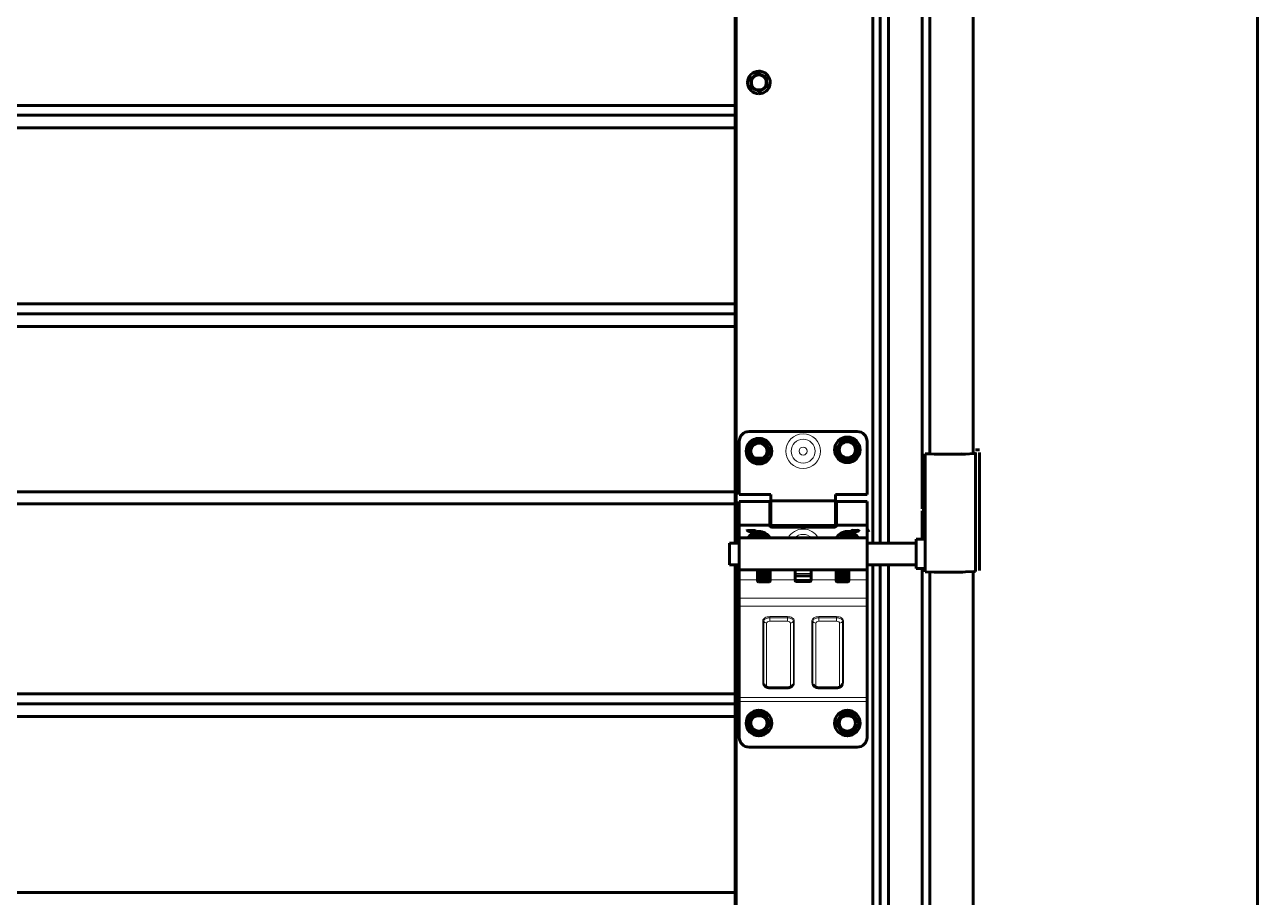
# Model space of a CAD drawing. Header units: millimetres. Extents: x 0 to 840, y 0 to 594.
# Drawn here: x 204.3 to 246.11, y 501.27 to 530.87 of the extents above; entities that cross this region are included whole.
import ezdxf

# ---------------------------------------------------------------- set-up
doc = ezdxf.new("R2010")
doc.units = ezdxf.units.MM
doc.linetypes.add('K5LT_BASIC', pattern=[0])
doc.linetypes.add('K5LT_THIN', pattern=[0])
doc.layers.add('Системный слой', color=7, linetype='Continuous')

# ---------------------------------------------------------------- blocks, each defined once
blk = doc.blocks.new('U0')
at = {"layer": 'Системный слой', "color": 5, "linetype": 'K5LT_BASIC', "lineweight": 60, "true_color": 0x0000ff}
blk.add_line((246.109, 411.478), (246.109, 560.464), dxfattribs=at)

msp = doc.modelspace()

# ---------------------------------------------------------------- linework, layer by layer
at = {"layer": 'Системный слой', "color": 5, "linetype": 'K5LT_BASIC', "lineweight": 60, "true_color": 0x0000ff}
for p, q in [((234.73553, 546.57986), (234.73553, 523.94504)), ((228.40262, 545.82951), (228.40262, 515.01859)), ((228.43595, 545.82951), (228.43595, 515.01859)), ((233.31772, 545.82951), (233.31772, 513.28472)), ((233.59245, 513.28472), (233.59245, 545.82951)), ((236.46886, 544.22998), (236.46886, 523.86303)), ((235.00219, 543.66123), (235.00219, 523.84318)), ((233.06929, 536.93947), (233.06929, 515.00847)), ((229.16493, 529.2118), (229.16306, 529.2118)), ((229.44825, 529.0912), (229.16493, 529.2118)), ((229.20262, 529.28947), (229.20215, 529.28947)), ((229.44825, 529.0912), (229.44637, 529.0912)), ((229.48546, 528.78554), (229.44825, 529.0912)), ((229.20262, 528.5228), (229.20215, 528.5228)), ((229.23937, 528.60047), (229.23749, 528.60047)), ((229.23937, 528.60047), (229.48546, 528.78554)), ((229.48546, 528.78554), (229.48359, 528.78554)), ((148.73595, 528.12887), (228.40262, 528.12887)), ((148.73595, 527.79554), (228.40262, 527.79554)), ((148.73595, 527.3622), (228.40262, 527.3622)), ((234.73553, 523.94504), (234.73553, 514.44705)), ((235.00219, 523.84318), (235.00219, 516.30918)), ((236.46886, 523.86303), (236.46886, 516.31678)), ((148.73595, 521.39554), (228.40262, 521.39554)), ((148.73595, 521.0622), (228.40262, 521.0622)), ((148.73595, 520.62887), (228.40262, 520.62887)), ((228.86929, 517.06806), (232.53595, 517.06806)), ((228.53595, 514.93472), (228.53595, 516.73472)), ((229.01017, 516.73472), (228.81772, 516.40139)), ((229.01017, 516.06806), (228.81772, 516.40139)), ((229.39507, 516.73472), (229.01017, 516.73472)), ((229.58752, 516.40139), (229.39507, 516.73472)), ((229.39507, 516.06806), (229.58752, 516.40139)), ((232.01017, 516.77929), (231.81772, 516.44596)), ((232.01017, 516.11262), (231.81772, 516.44596)), ((232.39507, 516.77929), (232.01017, 516.77929)), ((232.58752, 516.44596), (232.39507, 516.77929)), ((232.39507, 516.11262), (232.58752, 516.44596)), ((232.86929, 516.73472), (232.86929, 514.93472)), ((236.68219, 516.45076), (236.54886, 516.45076)), ((236.54886, 516.45076), (236.54886, 516.45074)), ((236.68219, 516.45076), (236.68219, 516.45074)), ((229.44067, 516.16806), (228.96457, 516.16806)), ((228.96457, 516.05665), (229.44067, 516.05665)), ((229.01017, 516.06806), (229.39507, 516.06806)), ((232.44067, 516.16806), (231.96457, 516.16806)), ((232.01017, 516.11262), (232.39507, 516.11262)), ((234.94815, 516.31043), (234.84601, 516.30876)), ((234.84601, 516.30876), (235.14552, 516.3018)), ((234.84601, 512.30952), (234.84601, 516.30876)), ((235.24766, 516.30347), (234.94815, 516.31043)), ((236.20468, 516.30452), (236.49264, 516.31656)), ((236.54886, 516.3215), (236.54886, 516.35587)), ((236.54886, 512.32226), (236.54886, 516.3215)), ((236.68219, 513.11562), (236.68219, 516.35587)), ((150.88135, 515.01859), (228.53595, 515.01859)), ((228.40262, 515.01859), (228.40262, 513.28472)), ((228.43595, 515.01859), (228.43595, 513.28472)), ((229.60262, 514.93472), (228.53595, 514.93472)), ((229.60262, 514.71139), (229.60262, 514.93472)), ((229.60262, 514.71139), (229.60262, 513.87806)), ((229.60262, 514.71139), (231.80262, 514.71139)), ((232.86929, 514.93472), (231.80262, 514.93472)), ((231.80262, 514.93472), (231.80262, 514.71139)), ((231.80262, 513.87806), (231.80262, 514.71139)), ((233.06929, 515.00847), (233.06929, 513.28472)), ((150.90262, 514.61612), (228.53595, 514.61612)), ((228.53595, 513.89472), (228.53595, 514.69472)), ((228.53595, 514.69472), (229.56929, 514.69472)), ((229.56929, 513.89472), (229.56929, 514.69472)), ((229.56929, 514.52806), (229.60262, 514.52806)), ((231.80262, 514.52806), (231.83595, 514.52806)), ((231.83595, 514.69472), (232.86929, 514.69472)), ((231.83595, 514.69472), (231.83595, 513.89472)), ((232.86929, 513.89472), (232.86929, 514.69472)), ((234.84601, 514.44705), (234.73553, 514.44705)), ((234.73553, 514.37214), (234.73553, 514.3737)), ((234.73553, 514.3737), (234.84601, 514.3737)), ((234.73553, 514.37214), (234.73553, 513.41806)), ((234.84601, 514.37214), (234.73553, 514.37214)), ((228.53595, 513.89472), (229.56929, 513.89472)), ((228.53595, 513.46139), (228.53595, 513.89472)), ((229.56929, 514.06139), (229.60262, 514.06139)), ((229.60262, 513.87806), (231.80262, 513.87806)), ((231.80262, 514.06139), (231.83595, 514.06139)), ((231.83595, 513.89472), (232.86929, 513.89472)), ((232.86929, 513.46139), (232.86929, 513.89472)), ((228.40262, 513.7128), (228.43595, 513.7128)), ((228.53595, 513.46139), (228.53595, 512.37472)), ((232.86929, 513.46139), (228.53595, 513.46139)), ((228.53595, 513.46139), (232.86929, 513.46139)), ((228.53595, 513.46139), (228.53595, 512.37472)), ((229.0592, 513.7128), (228.81271, 513.7128)), ((228.86929, 513.68139), (229.00262, 513.68139)), ((229.01017, 513.57947), (228.942, 513.46139)), ((229.39507, 513.57947), (229.01017, 513.57947)), ((229.46324, 513.46139), (229.39507, 513.57947)), ((231.76929, 513.82806), (229.63595, 513.82806)), ((232.01017, 513.57947), (231.942, 513.46139)), ((232.39507, 513.57947), (232.01017, 513.57947)), ((232.45606, 513.7128), (232.34604, 513.7128)), ((232.46324, 513.46139), (232.39507, 513.57947)), ((232.40262, 513.68139), (232.53595, 513.68139)), ((232.45606, 513.7128), (232.50744, 513.7128)), ((232.50744, 513.7128), (232.57595, 513.7128)), ((232.59253, 513.7128), (232.57595, 513.7128)), ((232.86929, 513.46139), (232.86929, 512.37472)), ((232.86929, 513.46139), (232.86929, 512.37472)), ((228.20262, 512.55139), (228.20262, 513.28472)), ((228.20262, 513.28472), (228.53595, 513.28472)), ((232.86929, 513.28472), (234.53595, 513.28472)), ((234.53595, 512.41806), (234.53595, 513.41806)), ((234.53595, 513.41806), (234.84601, 513.41806)), ((236.68219, 512.35663), (236.68219, 513.11562)), ((228.20262, 512.55139), (228.53595, 512.55139)), ((228.40262, 512.55139), (228.40262, 481.18946)), ((228.43595, 512.55139), (228.43595, 481.18946)), ((229.15262, 512.37472), (228.53595, 512.37472)), ((228.53595, 512.04139), (228.53595, 512.37472)), ((228.53595, 512.37472), (229.15262, 512.37472)), ((228.53595, 512.37472), (232.86929, 512.37472)), ((229.15262, 512.37472), (229.15262, 512.07472)), ((229.58595, 512.37472), (229.15262, 512.37472)), ((229.15262, 512.04139), (229.15262, 512.37472)), ((229.15262, 512.24139), (229.58595, 512.24139)), ((229.58595, 512.20806), (229.15262, 512.20806)), ((229.16929, 512.34139), (229.16929, 512.37472)), ((229.16929, 512.34139), (229.16929, 512.37472)), ((229.16929, 512.24139), (229.16929, 512.34139)), ((229.22787, 512.34139), (229.16929, 512.34139)), ((229.16929, 512.34139), (229.16929, 512.30806)), ((229.16929, 512.20806), (229.16929, 512.30806)), ((229.36929, 512.34139), (229.22787, 512.34139)), ((229.56929, 512.34139), (229.36929, 512.34139)), ((229.56929, 512.37472), (229.56929, 512.34139)), ((229.56929, 512.34139), (229.56929, 512.37472)), ((229.56929, 512.24139), (229.56929, 512.34139)), ((229.56929, 512.30806), (229.56929, 512.34139)), ((229.56929, 512.20806), (229.56929, 512.30806)), ((230.43595, 512.37472), (229.58595, 512.37472)), ((229.58595, 512.07472), (229.58595, 512.37472)), ((229.58595, 512.37472), (230.43595, 512.37472)), ((229.58595, 512.37472), (229.58595, 512.04139)), ((230.43595, 512.37472), (230.43595, 512.07472)), ((230.96929, 512.37472), (230.43595, 512.37472)), ((230.43595, 512.3511), (230.43595, 512.37472)), ((230.43595, 512.25743), (230.43595, 512.3511)), ((230.43595, 512.17472), (230.43595, 512.25743)), ((230.96929, 512.07472), (230.96929, 512.37472)), ((231.81929, 512.37472), (230.96929, 512.37472)), ((230.96929, 512.37472), (231.81929, 512.37472)), ((230.96929, 512.3511), (230.96929, 512.37472)), ((230.96929, 512.25743), (230.96929, 512.3511)), ((230.96929, 512.17472), (230.96929, 512.25743)), ((231.81929, 512.37472), (231.81929, 512.07472)), ((232.25262, 512.37472), (231.81929, 512.37472)), ((231.81929, 512.04139), (231.81929, 512.37472)), ((231.81929, 512.24139), (232.25262, 512.24139)), ((232.25262, 512.20806), (231.81929, 512.20806)), ((231.83595, 512.34139), (231.83595, 512.37472)), ((231.83595, 512.34139), (231.83595, 512.37472)), ((231.83595, 512.24139), (231.83595, 512.34139)), ((231.89453, 512.34139), (231.83595, 512.34139)), ((231.83595, 512.34139), (231.83595, 512.30806)), ((231.83595, 512.20806), (231.83595, 512.30806)), ((232.03595, 512.34139), (231.89453, 512.34139)), ((232.23595, 512.34139), (232.03595, 512.34139)), ((232.23595, 512.37472), (232.23595, 512.34139)), ((232.23595, 512.34139), (232.23595, 512.37472)), ((232.23595, 512.24139), (232.23595, 512.34139)), ((232.23595, 512.30806), (232.23595, 512.34139)), ((232.23595, 512.20806), (232.23595, 512.30806)), ((232.23595, 512.20806), (232.25262, 512.20806)), ((232.25262, 512.07472), (232.25262, 512.37472)), ((232.86929, 512.37472), (232.25262, 512.37472)), ((232.25262, 512.37472), (232.86929, 512.37472)), ((232.25262, 512.37472), (232.25262, 512.04139)), ((232.86929, 512.55139), (234.53595, 512.55139)), ((232.86929, 512.04139), (232.86929, 512.37472)), ((233.06929, 512.55139), (233.06929, 481.5818)), ((233.31772, 512.55139), (233.31772, 479.88472)), ((233.59245, 479.88472), (233.59245, 512.55139)), ((234.53595, 512.41806), (234.84601, 512.41806)), ((234.73553, 512.41806), (234.73553, 480.01806)), ((234.84601, 512.30952), (235.14552, 512.30256)), ((235.00219, 512.30589), (235.00219, 411.73474)), ((236.20468, 512.30528), (236.49264, 512.31732)), ((236.46886, 512.31632), (236.46886, 411.74583)), ((228.53595, 511.41298), (228.53595, 512.04139)), ((229.15262, 512.17472), (229.58595, 512.17472)), ((229.58595, 512.14139), (229.15262, 512.14139)), ((229.15262, 512.07472), (229.15262, 512.03788)), ((229.15262, 512.00491), (229.15262, 512.04139)), ((229.18595, 512.00454), (229.55262, 512.00454)), ((229.55262, 511.97158), (229.18595, 511.97158)), ((229.58595, 512.03788), (229.58595, 512.07472)), ((229.58595, 512.04139), (229.58595, 512.00491)), ((230.43595, 512.17472), (230.96929, 512.17472)), ((230.43595, 512.17472), (230.96929, 512.17472)), ((230.43595, 512.04139), (230.43595, 512.17472)), ((230.43595, 512.07472), (230.43595, 512.05009)), ((230.43595, 512.01958), (230.43595, 512.04139)), ((230.46929, 512.01676), (230.93595, 512.01676)), ((230.93595, 511.98625), (230.46929, 511.98625)), ((230.96929, 512.17472), (230.96929, 512.04139)), ((230.96929, 512.05009), (230.96929, 512.07472)), ((230.96929, 512.04139), (230.96929, 512.01958)), ((231.81929, 512.17472), (232.25262, 512.17472)), ((232.25262, 512.14139), (231.81929, 512.14139)), ((231.81929, 512.07472), (231.81929, 512.03788)), ((231.81929, 512.00491), (231.81929, 512.04139)), ((231.85262, 512.00454), (232.21929, 512.00454)), ((232.21929, 511.97158), (231.85262, 511.97158)), ((232.25262, 512.03788), (232.25262, 512.07472)), ((232.25262, 512.04139), (232.25262, 512.00491)), ((232.86929, 511.41298), (232.86929, 512.04139)), ((228.53595, 511.14331), (228.53595, 511.41298)), ((232.86929, 511.14331), (232.86929, 511.41298)), ((228.53595, 508.04783), (228.53595, 511.14331)), ((232.86929, 508.04783), (232.86929, 511.14331)), ((148.73595, 508.16887), (228.40262, 508.16887)), ((228.53595, 507.91299), (228.53595, 508.04783)), ((229.56929, 508.37619), (230.16929, 508.37619)), ((231.23595, 508.37619), (231.83595, 508.37619)), ((232.86929, 507.91299), (232.86929, 508.04783)), ((148.73595, 507.83554), (228.40262, 507.83554)), ((228.53595, 506.69472), (228.53595, 507.91299)), ((232.86929, 506.69472), (232.86929, 507.91299)), ((148.73595, 507.4022), (228.40262, 507.4022)), ((229.01017, 507.5128), (228.81772, 507.17947)), ((229.01017, 506.84613), (228.81772, 507.17947)), ((229.39507, 507.5128), (229.01017, 507.5128)), ((229.58752, 507.17947), (229.39507, 507.5128)), ((229.39507, 506.84613), (229.58752, 507.17947)), ((232.01017, 507.5128), (231.81772, 507.17947)), ((232.01017, 506.84613), (231.81772, 507.17947)), ((232.39507, 507.5128), (232.01017, 507.5128)), ((232.58752, 507.17947), (232.39507, 507.5128)), ((232.39507, 506.84613), (232.58752, 507.17947)), ((229.01017, 506.84613), (229.39507, 506.84613)), ((232.01017, 506.84613), (232.39507, 506.84613)), ((228.86929, 506.36139), (232.53595, 506.36139)), ((148.73595, 501.43554), (228.40262, 501.43554))]:
    msp.add_line(p, q, dxfattribs=at)
at = {"layer": 'Системный слой', "color": 7, "linetype": 'K5LT_THIN', "lineweight": 18}
for p, q in [((230.43595, 512.3511), (230.96929, 512.3511)), ((230.43595, 512.25743), (230.96929, 512.25743)), ((228.53595, 512.04139), (229.15262, 512.04139)), ((229.58595, 512.04139), (230.43595, 512.04139)), ((230.96929, 512.04139), (231.81929, 512.04139)), ((232.25262, 512.04139), (232.86929, 512.04139)), ((228.53595, 511.41298), (232.86929, 511.41298)), ((228.53595, 511.14331), (232.86929, 511.14331)), ((229.33595, 508.53746), (229.33595, 510.65349)), ((229.36823, 510.63326), (229.36823, 508.51723)), ((229.46505, 510.57258), (229.46505, 508.45656)), ((229.56929, 510.79064), (229.56929, 510.75144)), ((229.56929, 510.79064), (230.16929, 510.79064)), ((230.16929, 510.75144), (229.56929, 510.75144)), ((229.56929, 510.75144), (229.56929, 510.63385)), ((230.16929, 510.63385), (229.56929, 510.63385)), ((230.16929, 510.79064), (230.16929, 510.75144)), ((230.16929, 510.75144), (230.16929, 510.63385)), ((230.27352, 508.45656), (230.27352, 510.57258)), ((230.37034, 508.51723), (230.37034, 510.63326)), ((230.40262, 510.65349), (230.40262, 508.53746)), ((231.00262, 508.53746), (231.00262, 510.65349)), ((231.03489, 510.63326), (231.03489, 508.51723)), ((231.13172, 510.57258), (231.13172, 508.45656)), ((231.23595, 510.79064), (231.83595, 510.79064)), ((231.23595, 510.79064), (231.23595, 510.75144)), ((231.83595, 510.75144), (231.23595, 510.75144)), ((231.23595, 510.75144), (231.23595, 510.63385)), ((231.83595, 510.63385), (231.23595, 510.63385)), ((231.83595, 510.79064), (231.83595, 510.75144)), ((231.83595, 510.75144), (231.83595, 510.63385)), ((231.94019, 508.45656), (231.94019, 510.57258)), ((232.03701, 508.51723), (232.03701, 510.63326)), ((232.06929, 510.65349), (232.06929, 508.53746)), ((228.53595, 508.04783), (232.86929, 508.04783)), ((229.56929, 508.39529), (230.16929, 508.39529)), ((229.56929, 508.37619), (229.56929, 508.39529)), ((230.16929, 508.37619), (230.16929, 508.39529)), ((231.23595, 508.39529), (231.83595, 508.39529)), ((231.23595, 508.37619), (231.23595, 508.39529)), ((231.83595, 508.37619), (231.83595, 508.39529)), ((228.53595, 507.91299), (232.86929, 507.91299))]:
    msp.add_line(p, q, dxfattribs=at)
at = {"layer": 'Системный слой', "color": 5, "linetype": 'K5LT_BASIC', "lineweight": 60, "true_color": 0x0000ff}
for centre, radius in [((229.20262, 516.40139), 0.43333), ((232.20262, 516.44596), 0.43333), ((229.20262, 516.40139), 0.29667), ((229.20262, 516.40139), 0.28333), ((229.20262, 516.40139), 0.2744), ((232.20262, 516.44596), 0.29667), ((232.20262, 516.44596), 0.28333), ((232.20262, 516.44596), 0.2744), ((229.20262, 507.17947), 0.43333), ((232.20262, 507.17947), 0.43333), ((229.20262, 507.17947), 0.29667), ((229.20262, 507.17947), 0.28333), ((229.20262, 507.17947), 0.2744), ((232.20262, 507.17947), 0.29667), ((232.20262, 507.17947), 0.28333), ((232.20262, 507.17947), 0.2744)]:
    msp.add_circle(centre, radius, dxfattribs=at)
at = {"layer": 'Системный слой', "color": 7, "linetype": 'K5LT_THIN', "lineweight": 18}
for radius in [0.58805, 0.40718, 0.13589]:
    msp.add_circle((230.70262, 516.40139), radius, dxfattribs=at)
at = {"layer": 'Системный слой', "color": 5, "linetype": 'K5LT_BASIC', "lineweight": 60, "true_color": 0x0000ff}
for centre, radius, start, end in [((228.86929, 516.73472), 0.33333, 90, 180), ((232.53595, 516.73472), 0.33333, 0, 90), ((229.20262, 516.40139), 0.33333, 135.572996, 224.427004), ((229.20262, 516.40139), 0.33333, 315.572996, 44.427004), ((232.20262, 516.40139), 0.33333, 135.572996, 224.427004), ((232.20262, 516.40139), 0.33333, 315.572996, 44.427004), ((229.63595, 513.89472), 0.06667, 180, 270), ((231.76929, 513.89472), 0.06667, 270, 0), ((228.86929, 513.74806), 0.06667, 180, 270), ((229.20262, 513.24613), 0.43333, 29.784873, 150.215127), ((229.20262, 513.24613), 0.29667, 46.517314, 133.482686), ((229.00262, 513.74806), 0.06667, 270, 0), ((229.20262, 513.24613), 0.28333, 49.440172, 130.559828), ((229.20262, 513.24613), 0.2744, 51.670407, 128.329593), ((229.20262, 513.16406), 0.33333, 63.125652, 116.874348), ((232.20262, 513.24613), 0.43333, 29.784873, 150.215127), ((232.20262, 513.24613), 0.29667, 46.517314, 133.482686), ((232.20262, 513.24613), 0.28333, 49.440172, 130.559828), ((232.20262, 513.24613), 0.2744, 51.670407, 128.329593), ((232.20262, 513.16406), 0.33333, 63.125652, 116.874348), ((232.40262, 513.74806), 0.06667, 180, 270), ((232.53595, 513.74806), 0.06667, 270, 0), ((229.42296, 513.09094), 1.0376, 254.897946, 267.035104), ((229.42296, 513.0576), 1.0376, 254.897946, 267.035104), ((229.18595, 512.03788), 0.03333, 180, 270), ((229.18595, 512.00491), 0.03333, 180, 270), ((229.31562, 513.09094), 1.0376, 272.964896, 285.102054), ((229.31562, 513.0576), 1.0376, 272.964896, 285.102054), ((229.55262, 512.03788), 0.03333, 270, 0), ((229.55262, 512.00491), 0.03333, 270, 0), ((230.46929, 512.05009), 0.03333, 180, 270), ((230.46929, 512.01958), 0.03333, 180, 270), ((230.93595, 512.05009), 0.03333, 270, 0), ((230.93595, 512.01958), 0.03333, 270, 0), ((232.08962, 513.09094), 1.0376, 254.897946, 267.035104), ((232.08962, 513.0576), 1.0376, 254.897946, 267.035104), ((231.85262, 512.03788), 0.03333, 180, 270), ((231.85262, 512.00491), 0.03333, 180, 270), ((231.98228, 513.09094), 1.0376, 272.964896, 285.102054), ((231.98228, 513.0576), 1.0376, 272.964896, 285.102054), ((232.21929, 512.03788), 0.03333, 270, 0), ((232.21929, 512.00491), 0.03333, 270, 0), ((229.20262, 507.09472), 0.33333, 45.572996, 134.427004), ((232.20262, 507.09472), 0.33333, 45.572996, 134.427004), ((228.86929, 506.69472), 0.33333, 180, 270), ((232.53595, 506.69472), 0.33333, 270, 0)]:
    msp.add_arc(centre, radius, start, end, dxfattribs=at)
at = {"layer": 'Системный слой', "color": 7, "linetype": 'K5LT_THIN', "lineweight": 18}
for radius, start, end in [(0.58805, 29.531195, 150.468805), (0.40718, 45.384099, 134.615901)]:
    msp.add_arc((230.70262, 513.17154), radius, start, end, dxfattribs=at)
at = {"layer": 'Системный слой', "color": 5, "linetype": 'K5LT_BASIC', "lineweight": 60, "true_color": 0x0000ff}
for centre, major_axis, ratio, start_param, end_param in [((229.20215, 528.90613), (0, 0.38333), 0.99996192, 0, 3.14159265), ((229.20215, 528.90613), (0, 0.38333), 0.99996192, 5.88075748, 6.28318531), ((229.20215, 528.90613), (0, 0.38333), 0.99996192, 3.14159265, 5.88075748), ((229.20262, 528.90613), (0, 0.38333), 0.99996192, 5.88075748, 6.28318531), ((229.20262, 528.90613), (0, 0.38333), 0.99996192, 3.14159265, 5.88075748), ((235.63068, 516.30974), (-0.63333, 0), 0.01949318, 0.6981317, 2.70526034), ((235.63068, 516.30974), (0.5, 0), 0.01949318, 3.83972435, 5.84685299), ((235.94886, 516.3215), (0.6, 0), 0.01949318, 5.84685299, 6.28318531), ((232.90163, 513.84613), (0, -0.13333), 0.99996192, 0, 0.41155216), ((235.63068, 512.3105), (-0.63333, 0), 0.01949318, 0.6981317, 2.70526034), ((235.94886, 512.32226), (0.6, 0), 0.01949318, 5.84685299, 6.28318531)]:
    msp.add_ellipse(centre, major_axis=major_axis, ratio=ratio, start_param=start_param, end_param=end_param, dxfattribs=at)
msp.add_ellipse((229.2, 528.90613), major_axis=(0, 0.25333), ratio=0.99996192, dxfattribs=at)
at = {"layer": 'Системный слой', "color": 7, "linetype": 'K5LT_THIN', "lineweight": 18}
for centre, major_axis, ratio, start_param, end_param in [((229.56929, 510.65349), (-0.23333, 0), 0.58778525, 4.71238898, 6.28318531), ((229.33595, 510.62652), (-0.03333, 0), 0.80901699, 3.39427291, 4.71238898), ((229.56929, 510.63326), (-0.20106, 0), 0.58778525, 4.71238898, 6.28318531), ((229.46505, 510.65349), (-0.1, 0), 0.80901699, 0.25268026, 1.57079633), ((229.56929, 510.57258), (-0.10423, 0), 0.58778525, 4.71238898, 6.28318531), ((230.16929, 510.65349), (0.23333, 0), 0.58778525, 0, 1.57079633), ((230.16929, 510.63326), (0.20106, 0), 0.58778525, 0, 1.57079633), ((230.16929, 510.57258), (0.10423, 0), 0.58778525, 0, 1.57079633), ((230.27352, 510.65349), (0.1, 0), 0.80901699, 4.71238898, 6.03050505), ((230.40262, 510.62652), (-0.03333, 0), 0.80901699, 4.71238898, 6.03050505), ((231.23595, 510.65349), (-0.23333, 0), 0.58778525, 4.71238898, 6.28318531), ((231.00262, 510.62652), (-0.03333, 0), 0.80901699, 3.39427291, 4.71238898), ((231.23595, 510.63326), (-0.20106, 0), 0.58778525, 4.71238898, 6.28318531), ((231.13172, 510.65349), (-0.1, 0), 0.80901699, 0.25268026, 1.57079633), ((231.23595, 510.57258), (-0.10423, 0), 0.58778525, 4.71238898, 6.28318531), ((231.83595, 510.65349), (0.23333, 0), 0.58778525, 0, 1.57079633), ((231.83595, 510.63326), (0.20106, 0), 0.58778525, 0, 1.57079633), ((231.83595, 510.57258), (0.10423, 0), 0.58778525, 0, 1.57079633), ((231.94019, 510.65349), (0.1, 0), 0.80901699, 4.71238898, 6.03050505), ((232.06929, 510.62652), (-0.03333, 0), 0.80901699, 4.71238898, 6.03050505), ((229.33595, 508.51049), (-0.03333, 0), 0.80901699, 3.39427291, 4.71238898), ((229.56929, 508.53746), (-0.23333, 0), 0.58778525, 0, 0.78317885), ((229.46505, 508.53746), (-0.1, 0), 0.80901699, 0.25268026, 1.57079633), ((229.56929, 508.51723), (-0.20106, 0), 0.58778525, 0, 0.18871053), ((229.56929, 508.45656), (-0.10423, 0), 0.58778525, 0, 1.57079633), ((230.16929, 508.45656), (0.10423, 0), 0.58778525, 4.71238898, 6.28318531), ((230.27352, 508.53746), (0.1, 0), 0.80901699, 4.71238898, 6.03050505), ((230.16929, 508.53746), (0.23333, 0), 0.58778525, 5.50000646, 6.28318531), ((230.16929, 508.51723), (0.20106, 0), 0.58778525, 6.09447478, 6.28318531), ((230.40262, 508.51049), (-0.03333, 0), 0.80901699, 4.71238898, 6.03050505), ((231.00262, 508.51049), (-0.03333, 0), 0.80901699, 3.39427291, 4.71238898), ((231.23595, 508.53746), (-0.23333, 0), 0.58778525, 0, 0.78317885), ((231.13172, 508.53746), (-0.1, 0), 0.80901699, 0.25268026, 1.57079633), ((231.23595, 508.51723), (-0.20106, 0), 0.58778525, 0, 0.18871053), ((231.23595, 508.45656), (-0.10423, 0), 0.58778525, 0, 1.57079633), ((231.83595, 508.45656), (0.10423, 0), 0.58778525, 4.71238898, 6.28318531), ((231.94019, 508.53746), (0.1, 0), 0.80901699, 4.71238898, 6.03050505), ((231.83595, 508.53746), (0.23333, 0), 0.58778525, 5.50000646, 6.28318531), ((231.83595, 508.51723), (0.20106, 0), 0.58778525, 6.09447478, 6.28318531), ((232.06929, 508.51049), (-0.03333, 0), 0.80901699, 4.71238898, 6.03050505)]:
    msp.add_ellipse(centre, major_axis=major_axis, ratio=ratio, start_param=start_param, end_param=end_param, dxfattribs=at)
at = {"layer": 'Системный слой', "color": 5, "linetype": 'K5LT_BASIC', "lineweight": 60, "true_color": 0x0000ff}
for points, knots in [([(229.16306, 529.2118), (229.16079, 529.2101), (229.15769, 529.20778), (229.15379, 529.20485), (229.1514, 529.20306), (229.14921, 529.20141), (229.14643, 529.19933), (229.14285, 529.19665), (229.1381, 529.19308), (229.13273, 529.18905), (229.12657, 529.18444), (229.11951, 529.17914), (229.11294, 529.17421), (229.10712, 529.16984), (229.10059, 529.16493), (229.09169, 529.15826), (229.08233, 529.15122), (229.07338, 529.14451), (229.0652, 529.13836), (229.05585, 529.13133), (229.0444, 529.12272), (229.03336, 529.11442), (229.02282, 529.10649), (229.01459, 529.1003), (229.00618, 529.09397), (228.99758, 529.08749), (228.98886, 529.08093), (228.98005, 529.07429), (228.97119, 529.06761), (228.96224, 529.06087), (228.95019, 529.05179), (228.93503, 529.04036), (228.92299, 529.03128), (228.91697, 529.02673)], [0, 0, 0, 0, 0.02830772, 0.03854536, 0.04843756, 0.0579819, 0.06571773, 0.08280207, 0.10217595, 0.12432428, 0.14886413, 0.17771198, 0.21078702, 0.22903581, 0.24865316, 0.29015721, 0.33682121, 0.36175454, 0.39792255, 0.43532326, 0.47411897, 0.53553545, 0.56792557, 0.60072965, 0.63461962, 0.66922174, 0.70457257, 0.74012892, 0.77623715, 0.81259492, 0.84955239, 0.92426905, 1, 1, 1, 1]), ([(228.91697, 529.02673), (228.91725, 529.02431), (228.91785, 529.01935), (228.91876, 529.01168), (228.91973, 529.00354), (228.92078, 528.99482), (228.9217, 528.98712), (228.92249, 528.98052), (228.92313, 528.97516), (228.92397, 528.9682), (228.92507, 528.95903), (228.92653, 528.94688), (228.92813, 528.93363), (228.92979, 528.9199), (228.9314, 528.90656), (228.933, 528.89333), (228.93453, 528.88078), (228.93595, 528.86913), (228.93725, 528.85844), (228.9385, 528.84821), (228.93974, 528.83811), (228.94099, 528.82785), (228.94227, 528.81742), (228.94357, 528.8069), (228.94487, 528.79629), (228.94618, 528.78565), (228.94751, 528.77495), (228.94928, 528.76059), (228.95106, 528.7462), (228.95285, 528.73184), (228.95374, 528.72465), (228.95418, 528.72107)], [0, 0, 0, 0, 0.02442441, 0.04986183, 0.07681405, 0.10580713, 0.13664912, 0.15325866, 0.17116533, 0.1896229, 0.22180629, 0.26141225, 0.30860636, 0.35114871, 0.39492654, 0.43799504, 0.47933657, 0.51629679, 0.55063656, 0.58280408, 0.61525004, 0.64850207, 0.68228258, 0.71658399, 0.75103595, 0.78588381, 0.82088142, 0.85629899, 0.92772619, 0.96388588, 1, 1, 1, 1]), ([(229.3045, 529.1515), (229.29761, 529.15443), (229.28846, 529.15833), (229.27709, 529.16317), (229.27039, 529.16603), (229.26375, 529.16885), (229.25721, 529.17164), (229.25076, 529.17439), (229.24236, 529.17797), (229.23413, 529.18148), (229.22609, 529.18491), (229.2172, 529.18869), (229.20792, 529.19266), (229.19539, 529.198), (229.18124, 529.20404), (229.16956, 529.20902), (229.16306, 529.2118)], [0, 0, 0, 0, 0.14363661, 0.19070543, 0.23764794, 0.28400644, 0.32988884, 0.37495713, 0.41975507, 0.50689559, 0.54883365, 0.59016308, 0.69551982, 0.74678744, 0.85835041, 1, 1, 1, 1]), ([(229.3045, 529.1515), (229.30912, 529.14953), (229.31601, 529.1466), (229.32515, 529.14271), (229.33415, 529.13888), (229.34306, 529.13509), (229.35185, 529.13136), (229.35832, 529.12861), (229.36674, 529.12503), (229.37499, 529.12152), (229.38306, 529.11809), (229.39197, 529.1143), (229.40129, 529.11034), (229.41387, 529.105), (229.42809, 529.09896), (229.43983, 529.09397), (229.44637, 529.0912)], [0, 0, 0, 0, 0.09606073, 0.14363661, 0.19070543, 0.28400644, 0.32988884, 0.37495713, 0.41975507, 0.50689559, 0.54883365, 0.59016308, 0.69551982, 0.74678744, 0.85835041, 1, 1, 1, 1]), ([(229.48359, 528.78554), (229.48328, 528.78796), (229.48267, 528.79292), (229.48172, 528.80059), (229.48071, 528.80873), (229.47963, 528.81745), (229.47867, 528.82515), (229.47786, 528.83175), (229.47719, 528.83711), (229.47633, 528.84407), (229.4752, 528.85324), (229.47371, 528.86539), (229.47207, 528.87864), (229.47039, 528.89237), (229.46876, 528.90571), (229.46714, 528.91894), (229.46561, 528.93149), (229.46419, 528.94314), (229.46289, 528.95383), (229.46165, 528.96406), (229.46042, 528.97416), (229.45918, 528.98442), (229.45792, 528.99485), (229.45665, 529.00537), (229.45538, 529.01597), (229.4541, 529.02662), (229.45281, 529.03732), (229.45109, 529.05168), (229.44937, 529.06607), (229.44765, 529.08043), (229.44679, 529.08762), (229.44637, 529.0912)], [0, 0, 0, 0, 0.02442441, 0.04986183, 0.07681405, 0.10580713, 0.13664912, 0.15325866, 0.17116533, 0.1896229, 0.22180629, 0.26141225, 0.30860636, 0.35114871, 0.39492654, 0.43799504, 0.47933657, 0.51629679, 0.55063656, 0.58280408, 0.61525004, 0.64850207, 0.68228258, 0.71658399, 0.75103595, 0.78588381, 0.82088142, 0.85629899, 0.92772619, 0.96388588, 1, 1, 1, 1]), ([(228.95418, 528.72107), (228.96003, 528.71858), (228.96929, 528.71462), (228.9871, 528.70702), (229.00166, 528.70081), (229.01544, 528.69494), (229.02351, 528.6915), (229.0322, 528.68779), (229.04298, 528.6832), (229.05556, 528.67783), (229.06969, 528.67182), (229.08238, 528.66641), (229.09329, 528.66177), (229.10468, 528.65692), (229.11536, 528.65237), (229.12562, 528.64801), (229.13314, 528.64481), (229.14057, 528.64165), (229.14784, 528.63856), (229.15497, 528.63553), (229.16643, 528.63066), (229.17799, 528.62575), (229.19065, 528.62037), (229.19995, 528.61642), (229.21008, 528.61211), (229.21895, 528.60835), (229.22808, 528.60447), (229.23389, 528.602), (229.23749, 528.60047)], [0, 0, 0, 0, 0.06372659, 0.10054749, 0.19201999, 0.21941954, 0.24687763, 0.27751016, 0.31120572, 0.36040635, 0.40969623, 0.45909832, 0.49296058, 0.52354536, 0.57786286, 0.60439694, 0.63067267, 0.65648012, 0.6820713, 0.70695331, 0.73139176, 0.80268789, 0.82900321, 0.86571062, 0.90169175, 0.93725789, 0.96090636, 1, 1, 1, 1]), ([(229.23749, 528.60047), (229.23975, 528.60217), (229.24282, 528.60449), (229.2467, 528.60742), (229.24908, 528.60921), (229.25126, 528.61086), (229.25402, 528.61294), (229.25758, 528.61562), (229.26231, 528.61919), (229.26765, 528.62322), (229.27378, 528.62783), (229.28081, 528.63313), (229.28735, 528.63806), (229.29315, 528.64243), (229.29966, 528.64734), (229.30653, 528.65252), (229.31381, 528.65799), (229.31972, 528.66245), (229.32678, 528.66776), (229.33495, 528.67391), (229.34681, 528.68283), (229.36096, 528.69348), (229.37473, 528.70383), (229.38557, 528.71197), (229.39399, 528.7183), (229.40261, 528.72478), (229.41135, 528.73134), (229.42019, 528.73798), (229.42908, 528.74466), (229.43807, 528.7514), (229.45017, 528.76048), (229.46541, 528.77191), (229.47752, 528.78099), (229.48359, 528.78554)], [0, 0, 0, 0, 0.02830772, 0.03854536, 0.04843756, 0.0579819, 0.06571773, 0.08280207, 0.10217595, 0.12432428, 0.14886413, 0.17771198, 0.21078702, 0.22903581, 0.24865316, 0.29015721, 0.31264128, 0.33682121, 0.36175454, 0.39792255, 0.43532326, 0.50445583, 0.56792557, 0.60072965, 0.63461962, 0.66922174, 0.70457257, 0.74012892, 0.77623715, 0.81259492, 0.84955239, 0.92426905, 1, 1, 1, 1]), ([(229.36929, 512.37472), (229.36642, 512.37472), (229.3607, 512.37467), (229.35215, 512.37445), (229.34365, 512.37409), (229.33525, 512.37359), (229.327, 512.37297), (229.3189, 512.37223), (229.311, 512.37139), (229.30325, 512.37047), (229.29569, 512.36946), (229.28832, 512.36839), (229.28123, 512.36728), (229.27438, 512.36613), (229.26759, 512.36493), (229.26063, 512.36363), (229.25217, 512.36196), (229.24126, 512.35968), (229.2275, 512.35659), (229.2136, 512.35325), (229.20196, 512.35029), (229.19402, 512.3482), (229.18834, 512.34668), (229.18356, 512.34538), (229.17721, 512.34363), (229.17246, 512.34229), (229.16929, 512.34139)], [0, 0, 0, 0, 0.04212353, 0.08419477, 0.12611172, 0.16742235, 0.20832574, 0.24821069, 0.28741726, 0.32560927, 0.36345155, 0.39994907, 0.43543736, 0.46926095, 0.5024228, 0.53702379, 0.57372393, 0.6296226, 0.70127242, 0.78179304, 0.84039899, 0.8784516, 0.90280682, 0.92714408, 0.95144538, 1, 1, 1, 1]), ([(229.16929, 512.30806), (229.17718, 512.3103), (229.19334, 512.31477), (229.21797, 512.32106), (229.24869, 512.32813), (229.28293, 512.33461), (229.31867, 512.33918), (229.3467, 512.34108), (229.36291, 512.34139), (229.36929, 512.34139)], [0, 0, 0, 0, 1.21014079, 2.47228251, 3.74944688, 5.85733911, 7.61076357, 9.06027834, 10, 10, 10, 10]), ([(229.36929, 512.34139), (229.37786, 512.34139), (229.3947, 512.34095), (229.42413, 512.33872), (229.45422, 512.33471), (229.47966, 512.33004), (229.50265, 512.32523), (229.5308, 512.31865), (229.55506, 512.31211), (229.56928, 512.30806)], [0, 0, 0, 0, 1.26111715, 2.48210691, 4.35437357, 5.73723928, 6.29622599, 7.81793037, 10, 10, 10, 10]), ([(229.56928, 512.34139), (229.56139, 512.34364), (229.54523, 512.3481), (229.5206, 512.35439), (229.49613, 512.36002), (229.47362, 512.36454), (229.45483, 512.36774), (229.4406, 512.3698), (229.43045, 512.37106), (229.42337, 512.37184), (229.41783, 512.3724), (229.41288, 512.37284), (229.40795, 512.37324), (229.40304, 512.37359), (229.39815, 512.3739), (229.39327, 512.37416), (229.38841, 512.37436), (229.38359, 512.37453), (229.37879, 512.37464), (229.37404, 512.37471), (229.37088, 512.37472), (229.3693, 512.37472)], [0, 0, 0, 0, 0.121014079, 0.247228251, 0.374944688, 0.491304198, 0.585733911, 0.656007673, 0.703420346, 0.73651628, 0.761076357, 0.78551106, 0.809773223, 0.834001943, 0.858124368, 0.882164245, 0.906027834, 0.929795571, 0.953353431, 0.97676005, 0.999911048, 0.999911048, 0.999911048, 0.999911048]), ([(232.03595, 512.37472), (232.03309, 512.37472), (232.02737, 512.37467), (232.01881, 512.37445), (232.01032, 512.37409), (232.00192, 512.37359), (231.99367, 512.37297), (231.98557, 512.37223), (231.97767, 512.37139), (231.96991, 512.37047), (231.96235, 512.36946), (231.95498, 512.36839), (231.9479, 512.36728), (231.94104, 512.36613), (231.93426, 512.36493), (231.9273, 512.36363), (231.91883, 512.36196), (231.90793, 512.35968), (231.89416, 512.35659), (231.88027, 512.35325), (231.86863, 512.35029), (231.86069, 512.3482), (231.85501, 512.34668), (231.85023, 512.34538), (231.84388, 512.34363), (231.83912, 512.34229), (231.83596, 512.34139)], [0, 0, 0, 0, 0.04212353, 0.08419477, 0.12611172, 0.16742235, 0.20832574, 0.24821069, 0.28741726, 0.32560927, 0.36345155, 0.39994907, 0.43543736, 0.46926095, 0.5024228, 0.53702379, 0.57372393, 0.6296226, 0.70127242, 0.78179304, 0.84039899, 0.8784516, 0.90280682, 0.92714408, 0.95144538, 1, 1, 1, 1]), ([(231.83596, 512.30806), (231.84385, 512.3103), (231.86001, 512.31477), (231.88464, 512.32106), (231.91535, 512.32813), (231.9496, 512.33461), (231.98534, 512.33918), (232.01337, 512.34108), (232.02958, 512.34139), (232.03595, 512.34139)], [0, 0, 0, 0, 1.21014079, 2.47228251, 3.74944688, 5.85733911, 7.61076357, 9.06027834, 10, 10, 10, 10]), ([(232.03595, 512.34139), (232.04453, 512.34139), (232.06137, 512.34095), (232.0908, 512.33872), (232.12088, 512.33471), (232.14633, 512.33004), (232.16932, 512.32523), (232.19746, 512.31865), (232.22172, 512.31211), (232.23595, 512.30806)], [0, 0, 0, 0, 1.26111715, 2.48210691, 4.35437357, 5.73723928, 6.29622599, 7.81793037, 10, 10, 10, 10]), ([(232.23595, 512.34139), (232.22806, 512.34364), (232.2119, 512.3481), (232.18726, 512.35439), (232.16279, 512.36002), (232.14029, 512.36454), (232.1215, 512.36774), (232.10726, 512.3698), (232.09712, 512.37106), (232.09004, 512.37184), (232.0845, 512.3724), (232.07955, 512.37284), (232.07462, 512.37324), (232.06971, 512.37359), (232.06481, 512.3739), (232.05994, 512.37416), (232.05508, 512.37436), (232.05025, 512.37453), (232.04546, 512.37464), (232.0407, 512.37471), (232.03754, 512.37472), (232.03597, 512.37472)], [0, 0, 0, 0, 0.121014079, 0.247228251, 0.374944688, 0.491304198, 0.585733911, 0.656007673, 0.703420346, 0.73651628, 0.761076357, 0.78551106, 0.809773223, 0.834001943, 0.858124368, 0.882164245, 0.906027834, 0.929795571, 0.953353431, 0.97676005, 0.999911047, 0.999911047, 0.999911047, 0.999911047]), ([(229.56929, 508.37619), (229.55583, 508.37619), (229.53585, 508.37765), (229.51018, 508.38241), (229.49193, 508.38723), (229.47453, 508.39329), (229.45825, 508.40047), (229.44296, 508.4088), (229.42873, 508.41823), (229.41555, 508.42887), (229.4037, 508.44053), (229.39329, 508.4531), (229.38441, 508.46646), (229.37715, 508.48045), (229.37339, 508.49016), (229.3718, 508.49506)], [0, 0, 0, 0, 2.51279782, 3.72980865, 4.9281714, 6.11097301, 7.28052204, 8.39479224, 9.53742927, 10.66347028, 11.77106036, 12.8584127, 13.92545102, 14.97400951, 16, 16, 16, 16]), ([(230.16929, 508.37619), (230.18275, 508.37619), (230.20915, 508.37812), (230.24069, 508.38516), (230.26405, 508.39329), (230.28003, 508.40035), (230.29508, 508.40849), (230.3091, 508.41769), (230.32235, 508.42828), (230.33427, 508.43988), (230.34476, 508.45241), (230.35372, 508.46572), (230.3612, 508.47993), (230.3651, 508.4899), (230.36678, 508.49506)], [0, 0, 0, 0, 2.35623944, 4.62056275, 5.72945753, 6.82584782, 7.81231336, 8.88429776, 9.94083974, 10.98018661, 12.00060431, 13.00195461, 13.98588669, 15, 15, 15, 15]), ([(231.23595, 508.37619), (231.22249, 508.37619), (231.20252, 508.37765), (231.17685, 508.38241), (231.15859, 508.38723), (231.1412, 508.39329), (231.12492, 508.40047), (231.10962, 508.4088), (231.0954, 508.41823), (231.08222, 508.42887), (231.07037, 508.44053), (231.05996, 508.4531), (231.05108, 508.46646), (231.04382, 508.48045), (231.04005, 508.49016), (231.03846, 508.49506)], [0, 0, 0, 0, 2.51279782, 3.72980865, 4.9281714, 6.11097301, 7.28052204, 8.39479224, 9.53742927, 10.66347028, 11.77106036, 12.8584127, 13.92545102, 14.97400951, 16, 16, 16, 16]), ([(231.83595, 508.37619), (231.84942, 508.37619), (231.87581, 508.37812), (231.90736, 508.38516), (231.93071, 508.39329), (231.9467, 508.40035), (231.96174, 508.40849), (231.97576, 508.41769), (231.98902, 508.42828), (232.00094, 508.43988), (232.01143, 508.45241), (232.02039, 508.46572), (232.02786, 508.47993), (232.03177, 508.4899), (232.03344, 508.49506)], [0, 0, 0, 0, 2.35623944, 4.62056275, 5.72945753, 6.82584782, 7.81231336, 8.88429776, 9.94083974, 10.98018661, 12.00060431, 13.00195461, 13.98588669, 15, 15, 15, 15])]:
    msp.add_open_spline(points, degree=3, knots=knots, dxfattribs=at)

# ---------------------------------------------------------------- block references
at = {"layer": 'Системный слой'}
msp.add_blockref('U0', (0, 0), dxfattribs=at)

doc.saveas('drawing.dxf')
